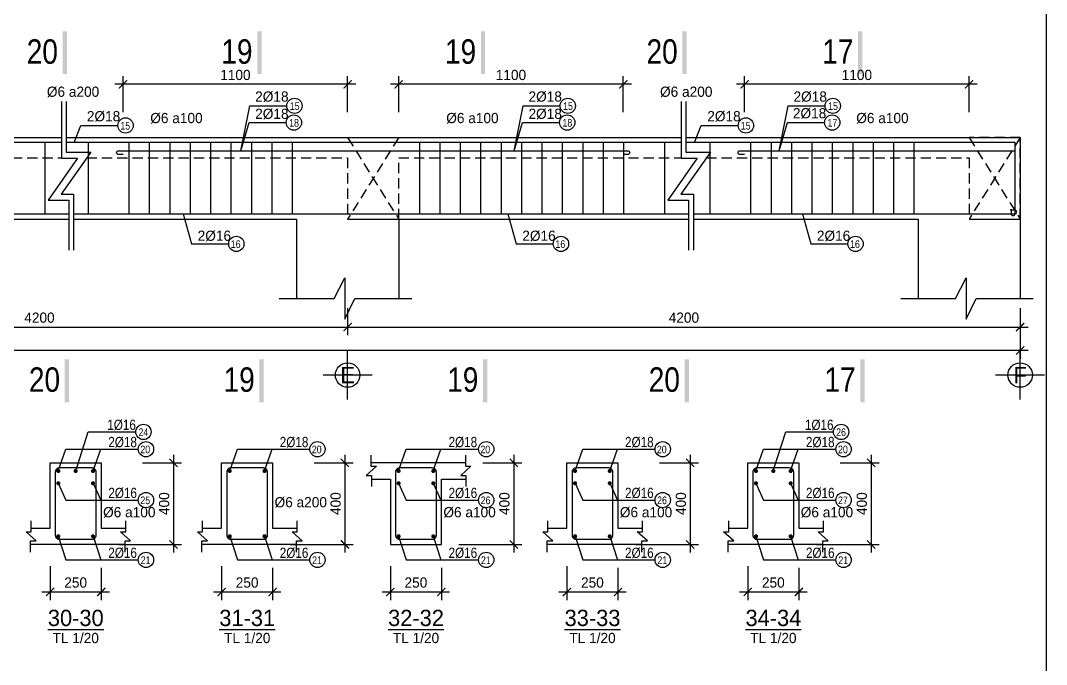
# Model space of a CAD drawing. Extents: x -317 to 4260, y -2056 to 757.
# Drawn here: x 4009.1 to 4260.4, y 491.5 to 649.3 of the extents above; entities that cross this region are included whole.
import ezdxf
from ezdxf.enums import TextEntityAlignment as Align

# ---------------------------------------------------------------- set-up
doc = ezdxf.new("R2010")
doc.units = 0
doc.header["$MEASUREMENT"] = 0
doc.linetypes.add('CENTER2', pattern=[1.125, 0.75, -0.125, 0.125, -0.125])
doc.linetypes.add('HIDDEN', pattern=[0.375, 0.25, -0.125])
doc.layers.get('0').update_dxf_attribs({"linetype": 'CONTINUOUS'})
doc.layers.get('DEFPOINTS').update_dxf_attribs({"linetype": 'CONTINUOUS'})
for name, color, linetype in [('cot', 8, 'CONTINUOUS'), ('DAI', 3, 'CONTINUOUS'), ('DIM', 1, 'CONTINUOUS'), ('DUT', 7, 'CENTER2'), ('MOTAAR', 1, 'CONTINUOUS'), ('TEXT', 7, 'CONTINUOUS'), ('THEP', 6, 'CONTINUOUS'), ('TU1', 9, 'CONTINUOUS'), ('TUONG', 7, 'CONTINUOUS')]:
    doc.layers.add(name, color=color, linetype=linetype)
doc.styles.add('DIM-NEW', font='VHELVCN.TTF')
doc.styles.add('style1', font='VGOUDYN.TTF')
doc.styles.add('T1', font='romans.shx')
doc.styles.add('T2', font='VTIMESN.TTF')
doc.dimstyles.new('TL20', dxfattribs={"dimtxt": 2.5, "dimasz": 2, "dimexe": 2, "dimexo": 2, "dimgap": 1, "dimtad": 1, "dimdec": 0, "dimlfac": 20, "dimzin": 0, "dimdsep": 46, "dimtxsty": 'T2', "dimblk": 'ARCHTICK', "dimcen": 2.5, "dimdle": 2, "dimclrd": 1, "dimclre": 1, "dimclrt": 2, "dimadec": 0, "dimazin": 0, "dimtfac": 1, "dimtdec": 0, "dimtix": 1, "dimtofl": 0, "dimtmove": 0, "dimatfit": 0, "dimldrblk": 'ARCHTICK', "dimfxl": 0, "dimtolj": 1, "dimtzin": 0, "dimlwd": -1, "dimlwe": -1, "dimarcsym": 0})

# ---------------------------------------------------------------- blocks, each defined once
blk = doc.blocks.new('_ARCHTICK')
at = {"color": 0, "linetype": 'ByBlock', "const_width": 0.15}
blk.add_lwpolyline([(-0.5, -0.5), (0.5, 0.5)], dxfattribs=at)
blk = doc.blocks.new('*D197')
at = {"layer": 'DEFPOINTS', "color": 0}
for p in [(3429.65, 578.13), (4253.92, 578.13), (3429.65, 568.43)]:
    blk.add_point(p, dxfattribs=at)
at = {"layer": 'TUONG', "color": 1}
for p, q in [((3429.65, 576.13), (3429.65, 566.43)), ((4253.92, 576.13), (4253.92, 566.43)), ((4255.92, 568.43), (3427.65, 568.43))]:
    blk.add_line(p, q, dxfattribs=at)
at = {"layer": 'TUONG', "color": 1, "xscale": 2, "yscale": 2, "zscale": 2, "rotation": 180}
blk.add_blockref('_ARCHTICK', (3429.65, 568.43), dxfattribs=at)
at = {"layer": 'TUONG', "color": 1, "xscale": 2, "yscale": 2, "zscale": 2}
blk.add_blockref('_ARCHTICK', (4253.92, 568.43), dxfattribs=at)
at = {"layer": 'TUONG', "color": 2, "insert": (3841.78, 570.71), "char_height": 2.5, "attachment_point": 5, "style": 'T2'}
blk.add_mtext('\\A1;20800', dxfattribs=at)
blk = doc.blocks.new('*D193')
at = {"layer": 'DEFPOINTS', "color": 0}
for p in [(3938.23, 580.81), (4089.2, 580.81), (4089.2, 574.21)]:
    blk.add_point(p, dxfattribs=at)
at = {"layer": 'TUONG', "color": 1}
for p, q in [((3938.23, 578.81), (3938.23, 572.21)), ((4089.2, 578.81), (4089.2, 572.21)), ((3936.23, 574.21), (4091.2, 574.21))]:
    blk.add_line(p, q, dxfattribs=at)
at = {"layer": 'TUONG', "color": 1, "xscale": 2, "yscale": 2, "zscale": 2, "rotation": 180}
blk.add_blockref('_ARCHTICK', (3938.23, 574.21), dxfattribs=at)
at = {"layer": 'TUONG', "color": 1, "xscale": 2, "yscale": 2, "zscale": 2}
blk.add_blockref('_ARCHTICK', (4089.2, 574.21), dxfattribs=at)
at = {"layer": 'TUONG', "color": 2, "insert": (4013.71, 576.49), "char_height": 2.5, "attachment_point": 5, "style": 'T2'}
blk.add_mtext('\\A1;4200', dxfattribs=at)
blk = doc.blocks.new('*D192')
at = {"layer": 'DEFPOINTS', "color": 0}
for p in [(4089.2, 580.81), (4253.92, 580.81), (4253.92, 574.21)]:
    blk.add_point(p, dxfattribs=at)
at = {"layer": 'TUONG', "color": 1}
for p, q in [((4089.2, 578.81), (4089.2, 572.21)), ((4253.92, 578.81), (4253.92, 572.21)), ((4087.2, 574.21), (4255.92, 574.21))]:
    blk.add_line(p, q, dxfattribs=at)
at = {"layer": 'TUONG', "color": 1, "xscale": 2, "yscale": 2, "zscale": 2, "rotation": 180}
blk.add_blockref('_ARCHTICK', (4089.2, 574.21), dxfattribs=at)
at = {"layer": 'TUONG', "color": 1, "xscale": 2, "yscale": 2, "zscale": 2}
blk.add_blockref('_ARCHTICK', (4253.92, 574.21), dxfattribs=at)
at = {"layer": 'TUONG', "color": 2, "insert": (4171.56, 576.49), "char_height": 2.5, "attachment_point": 5, "style": 'T2'}
blk.add_mtext('\\A1;4200', dxfattribs=at)
blk = doc.blocks.new('truc2')
at = {"layer": 'MOTAAR'}
for p, q in [((0, -15), (0, 0)), ((7.5, -7.5), (-7.5, -7.5))]:
    blk.add_line(p, q, dxfattribs=at)
blk.add_lwpolyline([(0, -3.5), (0, -1.84)], dxfattribs=at)
blk.add_circle((0, -7.5), 3.75, dxfattribs=at)
at = {"layer": 'TEXT', "style": 'T2'}
blk.add_attdef('1', text='', height=5, dxfattribs=at).set_placement((0, -7.5), align=Align.MIDDLE_CENTER)
blk = doc.blocks.new('*D182')
at = {"layer": 'DEFPOINTS', "color": 0}
for p in [(4034.2, 633.7), (4034.2, 624.89), (4089.2, 624.89)]:
    blk.add_point(p, dxfattribs=at)
at = {"layer": 'TUONG', "color": 1}
for p, q in [((4091.2, 633.7), (4032.2, 633.7)), ((4034.2, 626.89), (4034.2, 635.7)), ((4089.2, 626.89), (4089.2, 635.7))]:
    blk.add_line(p, q, dxfattribs=at)
at = {"layer": 'TUONG', "color": 1, "xscale": 2, "yscale": 2, "zscale": 2, "rotation": 180}
blk.add_blockref('_ARCHTICK', (4034.2, 633.7), dxfattribs=at)
at = {"layer": 'TUONG', "color": 1, "xscale": 2, "yscale": 2, "zscale": 2}
blk.add_blockref('_ARCHTICK', (4089.2, 633.7), dxfattribs=at)
at = {"layer": 'TUONG', "color": 2, "insert": (4061.7, 635.98), "char_height": 2.5, "attachment_point": 5, "style": 'T2'}
blk.add_mtext('\\A1;1100', dxfattribs=at)
blk = doc.blocks.new('*D181')
at = {"layer": 'DEFPOINTS', "color": 0}
for p in [(4101.7, 633.7), (4101.7, 624.89), (4156.7, 624.89)]:
    blk.add_point(p, dxfattribs=at)
at = {"layer": 'TUONG', "color": 1}
for p, q in [((4158.7, 633.7), (4099.7, 633.7)), ((4101.7, 626.89), (4101.7, 635.7)), ((4156.7, 626.89), (4156.7, 635.7))]:
    blk.add_line(p, q, dxfattribs=at)
at = {"layer": 'TUONG', "color": 1, "xscale": 2, "yscale": 2, "zscale": 2, "rotation": 180}
blk.add_blockref('_ARCHTICK', (4101.7, 633.7), dxfattribs=at)
at = {"layer": 'TUONG', "color": 1, "xscale": 2, "yscale": 2, "zscale": 2}
blk.add_blockref('_ARCHTICK', (4156.7, 633.7), dxfattribs=at)
at = {"layer": 'TUONG', "color": 2, "insert": (4129.2, 635.98), "char_height": 2.5, "attachment_point": 5, "style": 'T2'}
blk.add_mtext('\\A1;1100', dxfattribs=at)
blk = doc.blocks.new('*D180')
at = {"layer": 'DEFPOINTS', "color": 0}
for p in [(4186.42, 633.7), (4186.42, 624.89), (4241.42, 624.89)]:
    blk.add_point(p, dxfattribs=at)
at = {"layer": 'TUONG', "color": 1}
for p, q in [((4243.42, 633.7), (4184.42, 633.7)), ((4186.42, 626.89), (4186.42, 635.7)), ((4241.42, 626.89), (4241.42, 635.7))]:
    blk.add_line(p, q, dxfattribs=at)
at = {"layer": 'TUONG', "color": 1, "xscale": 2, "yscale": 2, "zscale": 2, "rotation": 180}
blk.add_blockref('_ARCHTICK', (4186.42, 633.7), dxfattribs=at)
at = {"layer": 'TUONG', "color": 1, "xscale": 2, "yscale": 2, "zscale": 2}
blk.add_blockref('_ARCHTICK', (4241.42, 633.7), dxfattribs=at)
at = {"layer": 'TUONG', "color": 2, "insert": (4213.92, 635.98), "char_height": 2.5, "attachment_point": 5, "style": 'T2'}
blk.add_mtext('\\A1;1100', dxfattribs=at)
blk = doc.blocks.new('*D235')
at = {"layer": 'cot', "color": 1}
for p, q in [((4088.54, 542.91), (4088.54, 518.91)), ((4080.98, 540.91), (4090.54, 540.91)), ((4075.12, 520.91), (4090.54, 520.91))]:
    blk.add_line(p, q, dxfattribs=at)
at = {"layer": 'DEFPOINTS', "color": 0}
for p in [(4078.98, 540.91), (4073.12, 520.91), (4088.54, 520.91)]:
    blk.add_point(p, dxfattribs=at)
at = {"layer": 'cot', "color": 1, "xscale": 2, "yscale": 2, "zscale": 2}
for p, rotation in [((4088.54, 540.91), 90), ((4088.54, 520.91), 270)]:
    blk.add_blockref('_ARCHTICK', p, dxfattribs=dict(at, rotation=rotation))
at = {"layer": 'cot', "color": 2, "lineweight": -2, "insert": (4086.26, 530.91), "char_height": 2.5, "attachment_point": 5, "rotation": 90, "style": 'T2'}
blk.add_mtext('\\A1;400', dxfattribs=at)
blk = doc.blocks.new('*D234')
at = {"layer": 'cot', "color": 1}
for p, q in [((4058.33, 515.59), (4058.33, 507.26)), ((4070.83, 515.14), (4070.83, 507.26)), ((4056.33, 509.26), (4072.83, 509.26))]:
    blk.add_line(p, q, dxfattribs=at)
at = {"layer": 'DEFPOINTS', "color": 0}
for p in [(4058.33, 517.59), (4070.83, 517.14), (4070.83, 509.26)]:
    blk.add_point(p, dxfattribs=at)
at = {"layer": 'cot', "color": 1, "xscale": 2, "yscale": 2, "zscale": 2, "rotation": 180}
blk.add_blockref('_ARCHTICK', (4058.33, 509.26), dxfattribs=at)
at = {"layer": 'cot', "color": 1, "xscale": 2, "yscale": 2, "zscale": 2}
blk.add_blockref('_ARCHTICK', (4070.83, 509.26), dxfattribs=at)
at = {"layer": 'cot', "color": 2, "lineweight": -2, "insert": (4064.58, 511.56), "char_height": 2.5, "attachment_point": 5, "style": 'T2'}
blk.add_mtext('\\A1;250', dxfattribs=at)
blk = doc.blocks.new('*D237')
at = {"layer": 'cot', "color": 1}
for p, q in [((4046.54, 542.91), (4046.54, 518.91)), ((4038.98, 540.91), (4048.54, 540.91)), ((4033.12, 520.91), (4048.54, 520.91))]:
    blk.add_line(p, q, dxfattribs=at)
at = {"layer": 'DEFPOINTS', "color": 0}
for p in [(4036.98, 540.91), (4031.12, 520.91), (4046.54, 520.91)]:
    blk.add_point(p, dxfattribs=at)
at = {"layer": 'cot', "color": 1, "xscale": 2, "yscale": 2, "zscale": 2}
for p, rotation in [((4046.54, 540.91), 90), ((4046.54, 520.91), 270)]:
    blk.add_blockref('_ARCHTICK', p, dxfattribs=dict(at, rotation=rotation))
at = {"layer": 'cot', "color": 2, "lineweight": -2, "insert": (4044.26, 530.91), "char_height": 2.5, "attachment_point": 5, "rotation": 90, "style": 'T2'}
blk.add_mtext('\\A1;400', dxfattribs=at)
blk = doc.blocks.new('*D236')
at = {"layer": 'cot', "color": 1}
for p, q in [((4016.33, 515.59), (4016.33, 507.26)), ((4028.83, 515.14), (4028.83, 507.26)), ((4014.33, 509.26), (4030.83, 509.26))]:
    blk.add_line(p, q, dxfattribs=at)
at = {"layer": 'DEFPOINTS', "color": 0}
for p in [(4016.33, 517.59), (4028.83, 517.14), (4028.83, 509.26)]:
    blk.add_point(p, dxfattribs=at)
at = {"layer": 'cot', "color": 1, "xscale": 2, "yscale": 2, "zscale": 2, "rotation": 180}
blk.add_blockref('_ARCHTICK', (4016.33, 509.26), dxfattribs=at)
at = {"layer": 'cot', "color": 1, "xscale": 2, "yscale": 2, "zscale": 2}
blk.add_blockref('_ARCHTICK', (4028.83, 509.26), dxfattribs=at)
at = {"layer": 'cot', "color": 2, "lineweight": -2, "insert": (4022.58, 511.56), "char_height": 2.5, "attachment_point": 5, "style": 'T2'}
blk.add_mtext('\\A1;250', dxfattribs=at)
blk = doc.blocks.new('*D259')
at = {"layer": 'cot', "color": 1}
for p, q in [((4129.88, 542.91), (4129.88, 518.91)), ((4122.32, 540.91), (4131.88, 540.91)), ((4116.47, 520.91), (4131.88, 520.91))]:
    blk.add_line(p, q, dxfattribs=at)
at = {"layer": 'DEFPOINTS', "color": 0}
for p in [(4120.32, 540.91), (4114.47, 520.91), (4129.88, 520.91)]:
    blk.add_point(p, dxfattribs=at)
at = {"layer": 'cot', "color": 1, "xscale": 2, "yscale": 2, "zscale": 2}
for p, rotation in [((4129.88, 540.91), 90), ((4129.88, 520.91), 270)]:
    blk.add_blockref('_ARCHTICK', p, dxfattribs=dict(at, rotation=rotation))
at = {"layer": 'cot', "color": 2, "lineweight": -2, "insert": (4127.6, 530.91), "char_height": 2.5, "attachment_point": 5, "rotation": 90, "style": 'T2'}
blk.add_mtext('\\A1;400', dxfattribs=at)
blk = doc.blocks.new('*D258')
at = {"layer": 'cot', "color": 1}
for p, q in [((4099.67, 515.59), (4099.67, 507.26)), ((4112.17, 515.14), (4112.17, 507.26)), ((4097.67, 509.26), (4114.17, 509.26))]:
    blk.add_line(p, q, dxfattribs=at)
at = {"layer": 'DEFPOINTS', "color": 0}
for p in [(4099.67, 517.59), (4112.17, 517.14), (4112.17, 509.26)]:
    blk.add_point(p, dxfattribs=at)
at = {"layer": 'cot', "color": 1, "xscale": 2, "yscale": 2, "zscale": 2, "rotation": 180}
blk.add_blockref('_ARCHTICK', (4099.67, 509.26), dxfattribs=at)
at = {"layer": 'cot', "color": 1, "xscale": 2, "yscale": 2, "zscale": 2}
blk.add_blockref('_ARCHTICK', (4112.17, 509.26), dxfattribs=at)
at = {"layer": 'cot', "color": 2, "lineweight": -2, "insert": (4105.92, 511.56), "char_height": 2.5, "attachment_point": 5, "style": 'T2'}
blk.add_mtext('\\A1;250', dxfattribs=at)
blk = doc.blocks.new('*D261')
at = {"layer": 'cot', "color": 1}
for p, q in [((4142.9, 515.59), (4142.9, 507.26)), ((4155.4, 515.14), (4155.4, 507.26)), ((4140.9, 509.26), (4157.4, 509.26))]:
    blk.add_line(p, q, dxfattribs=at)
at = {"layer": 'DEFPOINTS', "color": 0}
for p in [(4142.9, 517.59), (4155.4, 517.14), (4155.4, 509.26)]:
    blk.add_point(p, dxfattribs=at)
at = {"layer": 'cot', "color": 1, "xscale": 2, "yscale": 2, "zscale": 2, "rotation": 180}
blk.add_blockref('_ARCHTICK', (4142.9, 509.26), dxfattribs=at)
at = {"layer": 'cot', "color": 1, "xscale": 2, "yscale": 2, "zscale": 2}
blk.add_blockref('_ARCHTICK', (4155.4, 509.26), dxfattribs=at)
at = {"layer": 'cot', "color": 2, "lineweight": -2, "insert": (4149.15, 511.56), "char_height": 2.5, "attachment_point": 5, "style": 'T2'}
blk.add_mtext('\\A1;250', dxfattribs=at)
blk = doc.blocks.new('*D260')
at = {"layer": 'cot', "color": 1}
for p, q in [((4173.11, 542.91), (4173.11, 518.91)), ((4165.55, 540.91), (4175.11, 540.91)), ((4159.69, 520.91), (4175.11, 520.91))]:
    blk.add_line(p, q, dxfattribs=at)
at = {"layer": 'DEFPOINTS', "color": 0}
for p in [(4163.55, 540.91), (4157.69, 520.91), (4173.11, 520.91)]:
    blk.add_point(p, dxfattribs=at)
at = {"layer": 'cot', "color": 1, "xscale": 2, "yscale": 2, "zscale": 2}
for p, rotation in [((4173.11, 540.91), 90), ((4173.11, 520.91), 270)]:
    blk.add_blockref('_ARCHTICK', p, dxfattribs=dict(at, rotation=rotation))
at = {"layer": 'cot', "color": 2, "lineweight": -2, "insert": (4170.83, 530.91), "char_height": 2.5, "attachment_point": 5, "rotation": 90, "style": 'T2'}
blk.add_mtext('\\A1;400', dxfattribs=at)
blk = doc.blocks.new('*D263')
at = {"layer": 'cot', "color": 1}
for p, q in [((4187.21, 515.59), (4187.21, 507.26)), ((4199.71, 515.14), (4199.71, 507.26)), ((4185.21, 509.26), (4201.71, 509.26))]:
    blk.add_line(p, q, dxfattribs=at)
at = {"layer": 'DEFPOINTS', "color": 0}
for p in [(4187.21, 517.59), (4199.71, 517.14), (4199.71, 509.26)]:
    blk.add_point(p, dxfattribs=at)
at = {"layer": 'cot', "color": 1, "xscale": 2, "yscale": 2, "zscale": 2, "rotation": 180}
blk.add_blockref('_ARCHTICK', (4187.21, 509.26), dxfattribs=at)
at = {"layer": 'cot', "color": 1, "xscale": 2, "yscale": 2, "zscale": 2}
blk.add_blockref('_ARCHTICK', (4199.71, 509.26), dxfattribs=at)
at = {"layer": 'cot', "color": 2, "lineweight": -2, "insert": (4193.46, 511.56), "char_height": 2.5, "attachment_point": 5, "style": 'T2'}
blk.add_mtext('\\A1;250', dxfattribs=at)
blk = doc.blocks.new('*D262')
at = {"layer": 'cot', "color": 1}
for p, q in [((4217.42, 542.91), (4217.42, 518.91)), ((4209.85, 540.91), (4219.42, 540.91)), ((4204, 520.91), (4219.42, 520.91))]:
    blk.add_line(p, q, dxfattribs=at)
at = {"layer": 'DEFPOINTS', "color": 0}
for p in [(4207.85, 540.91), (4202, 520.91), (4217.42, 520.91)]:
    blk.add_point(p, dxfattribs=at)
at = {"layer": 'cot', "color": 1, "xscale": 2, "yscale": 2, "zscale": 2}
for p, rotation in [((4217.42, 540.91), 90), ((4217.42, 520.91), 270)]:
    blk.add_blockref('_ARCHTICK', p, dxfattribs=dict(at, rotation=rotation))
at = {"layer": 'cot', "color": 2, "lineweight": -2, "insert": (4215.14, 530.91), "char_height": 2.5, "attachment_point": 5, "rotation": 90, "style": 'T2'}
blk.add_mtext('\\A1;400', dxfattribs=at)

msp = doc.modelspace()

# ---------------------------------------------------------------- linework, layer by layer
at = {"layer": 'cot', "lineweight": -2, "ltscale": 10}
for points in [[(4022.582, 538.915), (4025.654, 548.483), (4037.306, 548.483)], [(4193.458, 538.915), (4196.531, 548.483), (4208.182, 548.483)], [(4018.332, 538.915), (4020.21, 544.263), (4037.924, 544.263)], [(4026.832, 538.915), (4028.71, 544.263)], [(4060.331, 538.915), (4062.209, 544.263), (4079.923, 544.263)], [(4068.831, 538.915), (4070.709, 544.263)], [(4101.675, 538.915), (4103.553, 544.263), (4121.267, 544.263)], [(4110.175, 538.915), (4112.053, 544.263)], [(4144.9, 538.915), (4146.779, 544.263), (4164.493, 544.263)], [(4153.4, 538.915), (4155.279, 544.263)], [(4189.208, 538.915), (4191.086, 544.263), (4208.801, 544.263)], [(4197.708, 538.915), (4199.586, 544.263)], [(4018.332, 535.915), (4020.21, 531.789), (4037.924, 531.789)], [(4026.832, 535.915), (4028.71, 531.789)], [(4101.675, 535.915), (4103.553, 531.789), (4121.267, 531.789)], [(4110.175, 535.915), (4112.053, 531.789)], [(4144.9, 535.915), (4146.779, 531.789), (4164.493, 531.789)], [(4153.4, 535.915), (4155.279, 531.789)], [(4189.208, 535.915), (4191.086, 531.789), (4208.801, 531.789)], [(4197.708, 535.915), (4199.586, 531.789)], [(4018.332, 522.915), (4020.21, 517.12), (4037.924, 517.12)], [(4026.832, 522.915), (4028.71, 517.12)], [(4060.331, 522.915), (4062.209, 517.12), (4079.923, 517.12)], [(4068.831, 522.915), (4070.709, 517.12)], [(4101.675, 522.915), (4103.553, 517.12), (4121.267, 517.12)], [(4110.175, 522.915), (4112.053, 517.12)], [(4144.9, 522.915), (4146.779, 517.12), (4164.493, 517.12)], [(4153.4, 522.915), (4155.279, 517.12)], [(4189.208, 522.915), (4191.086, 517.12), (4208.801, 517.12)], [(4197.708, 522.915), (4199.586, 517.12)]]:
    msp.add_lwpolyline(points, dxfattribs=at)
at = {"layer": 'DAI'}
for p, q in [((4015.132, 601.919), (4015.132, 619.419)), ((4025.689, 601.919), (4025.689, 619.419)), ((4035.689, 601.919), (4035.689, 619.419)), ((4040.689, 601.919), (4040.689, 619.419)), ((4045.689, 601.919), (4045.689, 619.419)), ((4050.689, 601.919), (4050.689, 619.419)), ((4055.689, 601.919), (4055.689, 619.419)), ((4060.689, 601.919), (4060.689, 619.419)), ((4065.689, 601.919), (4065.689, 619.419)), ((4070.689, 601.919), (4070.689, 619.419)), ((4075.689, 601.919), (4075.689, 619.419)), ((4106.851, 601.919), (4106.851, 619.419)), ((4111.851, 601.919), (4111.851, 619.419)), ((4116.851, 601.919), (4116.851, 619.419)), ((4121.851, 601.919), (4121.851, 619.419)), ((4126.851, 601.919), (4126.851, 619.419)), ((4131.851, 601.919), (4131.851, 619.419)), ((4136.851, 601.919), (4136.851, 619.419)), ((4141.851, 601.919), (4141.851, 619.419)), ((4146.851, 601.919), (4146.851, 619.419)), ((4151.851, 601.919), (4151.851, 619.419)), ((4156.851, 601.919), (4156.851, 619.419)), ((4166.851, 601.919), (4166.851, 619.419)), ((4177.983, 601.919), (4177.983, 619.419)), ((4187.983, 601.919), (4187.983, 619.419)), ((4192.983, 601.919), (4192.983, 619.419)), ((4197.983, 601.919), (4197.983, 619.419)), ((4202.983, 601.919), (4202.983, 619.419)), ((4207.983, 601.919), (4207.983, 619.419)), ((4212.983, 601.919), (4212.983, 619.419)), ((4217.983, 601.919), (4217.983, 619.419)), ((4222.983, 601.919), (4222.983, 619.419)), ((4227.983, 601.919), (4227.983, 619.419))]:
    msp.add_line(p, q, dxfattribs=at)
for points in [[(4027.582, 538.665, 0.4142136), (4026.582, 539.665), (4018.582, 539.665, 0.4142136), (4017.582, 538.665), (4017.582, 523.165, 0.4142136), (4018.582, 522.165), (4026.582, 522.165, 0.4142136), (4027.582, 523.165)], [(4069.581, 538.665, 0.4142136), (4068.581, 539.665), (4060.581, 539.665, 0.4142136), (4059.581, 538.665), (4059.581, 523.165, 0.4142136), (4060.581, 522.165), (4068.581, 522.165, 0.4142136), (4069.581, 523.165)], [(4110.925, 538.665, 0.4142136), (4109.925, 539.665), (4101.925, 539.665, 0.4142136), (4100.925, 538.665), (4100.925, 523.165, 0.4142136), (4101.925, 522.165), (4109.925, 522.165, 0.4142136), (4110.925, 523.165)], [(4154.15, 538.665, 0.4142136), (4153.15, 539.665), (4145.15, 539.665, 0.4142136), (4144.15, 538.665), (4144.15, 523.165, 0.4142136), (4145.15, 522.165), (4153.15, 522.165, 0.4142136), (4154.15, 523.165)], [(4198.458, 538.665, 0.4142136), (4197.458, 539.665), (4189.458, 539.665, 0.4142136), (4188.458, 538.665), (4188.458, 523.165, 0.4142136), (4189.458, 522.165), (4197.458, 522.165, 0.4142136), (4198.458, 523.165)]]:
    msp.add_lwpolyline(points, format="xyb", close=True, dxfattribs=at)
at = {"layer": 'DUT', "linetype": 'HIDDEN', "ltscale": 10}
for p, q in [((4101.7, 620.669), (4089.2, 600.669)), ((4089.2, 620.669), (4101.7, 600.669)), ((4253.919, 620.669), (4241.419, 600.669)), ((4241.419, 620.669), (4253.919, 600.669))]:
    msp.add_line(p, q, dxfattribs=at)
for points in [[(4177.058, 615.669), (4241.419, 615.669), (4241.419, 600.669), (4253.919, 600.669), (4253.919, 620.669), (4241.419, 620.669)], [(3925.728, 600.669), (3925.728, 600.669), (3950.728, 600.669), (3950.728, 615.669), (4019.098, 615.669)], [(4025.273, 615.669), (4089.2, 615.669), (4089.2, 600.669), (4101.7, 600.669), (4101.7, 615.669), (4170.884, 615.669)]]:
    msp.add_lwpolyline(points, dxfattribs=at)
at = {"layer": 'TEXT', "ltscale": 10}
msp.add_lwpolyline([(3420.367, 162.589), (4260.367, 162.589), (4260.367, 756.589), (3420.367, 756.589)], close=True, dxfattribs=at)
for points in [[(4019.375, 636.191), (4020.425, 636.191), (4019.375, 646.691), (4020.425, 646.691)], [(4067.052, 636.191), (4068.102, 636.191), (4067.052, 646.691), (4068.102, 646.691)], [(4121.826, 636.191), (4122.876, 636.191), (4121.826, 646.691), (4122.876, 646.691)], [(4171.186, 636.191), (4172.236, 636.191), (4171.186, 646.691), (4172.236, 646.691)], [(4214.235, 636.191), (4215.285, 636.191), (4214.235, 646.691), (4215.285, 646.691)], [(4019.915, 555.78), (4020.965, 555.78), (4019.915, 566.28), (4020.965, 566.28)], [(4067.591, 555.78), (4068.641, 555.78), (4067.591, 566.28), (4068.641, 566.28)], [(4122.366, 555.78), (4123.416, 555.78), (4122.366, 566.28), (4123.416, 566.28)], [(4171.726, 555.78), (4172.776, 555.78), (4171.726, 566.28), (4172.776, 566.28)], [(4214.775, 555.78), (4215.825, 555.78), (4214.775, 566.28), (4215.825, 566.28)]]:
    msp.add_trace(points, dxfattribs=at)
at = {"layer": 'THEP', "ltscale": 10}
for points in [[(4019.098, 619.419), (3657.242, 619.419)], [(4170.884, 619.419), (4020.244, 619.419)], [(4252.669, 619.419), (4172.03, 619.419)], [(3659.083, 601.919), (4020.939, 601.919)], [(4022.086, 601.919), (4172.725, 601.919)], [(4173.872, 601.919), (4251.482, 601.919)]]:
    msp.add_lwpolyline(points, dxfattribs=at)
for points in [[(4251.731, 603.068), (4251.731, 601.941, 1), (4252.669, 601.941), (4252.669, 619.459)], [(4034.2, 616.482), (4033.072, 616.482, -1), (4033.072, 617.419), (4034.2, 617.419), (4100.45, 617.419), (4156.7, 617.419), (4157.827, 617.419, -1), (4157.827, 616.482), (4156.7, 616.482)], [(4186.419, 616.482), (4185.291, 616.482, -1), (4185.291, 617.419), (4186.419, 617.419), (4252.669, 617.419)], [(4251.482, 601.919), (4252.609, 601.919, 1), (4252.609, 602.857), (4251.482, 602.857)]]:
    msp.add_lwpolyline(points, format="xyb", dxfattribs=at)
at = {"layer": 'THEP', "const_width": 0.5}
for points in [[(4018.082, 538.915, 1), (4018.582, 538.915, 1)], [(4022.832, 538.915, -1), (4022.332, 538.915, -1)], [(4027.082, 538.915, -1), (4026.582, 538.915, -1)], [(4060.081, 538.915, 1), (4060.581, 538.915, 1)], [(4069.081, 538.915, -1), (4068.581, 538.915, -1)], [(4101.425, 538.915, 1), (4101.925, 538.915, 1)], [(4110.425, 538.915, -1), (4109.925, 538.915, -1)], [(4144.65, 538.915, 1), (4145.15, 538.915, 1)], [(4153.65, 538.915, -1), (4153.15, 538.915, -1)], [(4188.958, 538.915, 1), (4189.458, 538.915, 1)], [(4193.708, 538.915, -1), (4193.208, 538.915, -1)], [(4197.958, 538.915, -1), (4197.458, 538.915, -1)], [(4018.082, 535.915, 1), (4018.582, 535.915, 1)], [(4027.082, 535.915, -1), (4026.582, 535.915, -1)], [(4101.425, 535.915, 1), (4101.925, 535.915, 1)], [(4110.425, 535.915, -1), (4109.925, 535.915, -1)], [(4144.65, 535.915, 1), (4145.15, 535.915, 1)], [(4153.65, 535.915, -1), (4153.15, 535.915, -1)], [(4188.958, 535.915, 1), (4189.458, 535.915, 1)], [(4197.958, 535.915, -1), (4197.458, 535.915, -1)], [(4018.082, 522.915, -1), (4018.582, 522.915, -1)], [(4027.082, 522.915, 1), (4026.582, 522.915, 1)], [(4060.081, 522.915, -1), (4060.581, 522.915, -1)], [(4069.081, 522.915, 1), (4068.581, 522.915, 1)], [(4101.425, 522.915, -1), (4101.925, 522.915, -1)], [(4110.425, 522.915, 1), (4109.925, 522.915, 1)], [(4144.65, 522.915, -1), (4145.15, 522.915, -1)], [(4153.65, 522.915, 1), (4153.15, 522.915, 1)], [(4188.958, 522.915, -1), (4189.458, 522.915, -1)], [(4197.958, 522.915, 1), (4197.458, 522.915, 1)]]:
    msp.add_lwpolyline(points, format="xyb", close=True, dxfattribs=at)
at = {"layer": 'TU1', "lineweight": -2, "ltscale": 10}
for points in [[(4063.053, 617.419), (4065.225, 628.426), (4074.3, 628.426)], [(4130, 617.419), (4132.171, 628.426), (4141.247, 628.426)], [(4194.911, 617.419), (4197.083, 628.426), (4206.158, 628.426)], [(4022.225, 619.419), (4023.841, 623.609), (4032.916, 623.609)], [(4063.053, 617.419), (4065.07, 624.336), (4074.145, 624.336)], [(4130, 617.419), (4132.016, 624.336), (4141.092, 624.336)], [(4174.187, 619.419), (4175.803, 623.609), (4184.879, 623.609)], [(4194.911, 617.419), (4196.928, 624.336), (4206.003, 624.336)], [(4048.944, 601.919), (4050.98, 594.593), (4060.056, 594.593)], [(4128.461, 601.919), (4130.498, 594.593), (4139.573, 594.593)], [(4200.615, 601.919), (4202.652, 594.593), (4211.727, 594.593)]]:
    msp.add_lwpolyline(points, dxfattribs=at)
at = {"layer": 'TU1'}
for points in [[(4094.866, 542.789), (4094.866, 540.071), (4096.227, 540.071), (4093.76, 537.816), (4095.022, 537.816), (4095.022, 535.103)], [(4118.029, 542.789), (4118.029, 540.071), (4119.389, 540.071), (4116.923, 537.816), (4118.185, 537.816), (4118.185, 535.103)], [(4011.523, 519.04), (4011.523, 521.758), (4012.884, 521.758), (4010.417, 524.013), (4011.679, 524.013), (4011.679, 526.727)], [(4034.686, 519.04), (4034.686, 521.758), (4036.046, 521.758), (4033.58, 524.013), (4034.842, 524.013), (4034.842, 526.727)], [(4053.522, 519.04), (4053.522, 521.758), (4054.882, 521.758), (4052.416, 524.013), (4053.678, 524.013), (4053.678, 526.727)], [(4076.685, 519.04), (4076.685, 521.758), (4078.045, 521.758), (4075.578, 524.013), (4076.841, 524.013), (4076.841, 526.727)], [(4138.092, 519.04), (4138.092, 521.758), (4139.452, 521.758), (4136.986, 524.013), (4138.248, 524.013), (4138.248, 526.727)], [(4161.255, 519.04), (4161.255, 521.758), (4162.615, 521.758), (4160.148, 524.013), (4161.41, 524.013), (4161.41, 526.727)], [(4182.4, 519.04), (4182.4, 521.758), (4183.76, 521.758), (4181.293, 524.013), (4182.556, 524.013), (4182.556, 526.727)], [(4205.562, 519.04), (4205.562, 521.758), (4206.923, 521.758), (4204.456, 524.013), (4205.718, 524.013), (4205.718, 526.727)]]:
    msp.add_lwpolyline(points, dxfattribs=at)
at = {"layer": 'TU1', "ltscale": 10}
for centre in [(4076.175, 628.426), (4143.122, 628.426), (4208.033, 628.426), (4076.02, 624.336), (4142.967, 624.336), (4207.878, 624.336), (4034.791, 623.609), (4186.754, 623.609), (4061.931, 594.593), (4141.448, 594.593), (4213.602, 594.593), (4039.181, 548.483), (4210.057, 548.483), (4039.799, 544.263), (4081.798, 544.263), (4123.142, 544.263), (4166.368, 544.263), (4210.676, 544.263), (4039.799, 531.789), (4123.142, 531.789), (4166.368, 531.789), (4210.676, 531.789), (4039.799, 517.12), (4081.798, 517.12), (4123.142, 517.12), (4166.368, 517.12), (4210.676, 517.12)]:
    msp.add_circle(centre, 1.875, dxfattribs=at)
at = {"layer": 'TUONG'}
for p, q in [((3657.242, 620.669), (4019.098, 620.669)), ((4020.244, 620.669), (4170.884, 620.669)), ((4172.03, 620.669), (4253.919, 620.669)), ((4253.919, 620.669), (4253.919, 581.221)), ((3925.728, 600.669), (4020.939, 600.669)), ((4022.086, 600.669), (4076.7, 600.669)), ((4076.7, 600.669), (4076.7, 581.221)), ((4089.2, 600.669), (4172.725, 600.669)), ((4101.7, 600.669), (4101.7, 581.221)), ((4173.872, 600.669), (4228.919, 600.669)), ((4228.919, 600.669), (4228.919, 581.221)), ((4241.419, 600.669), (4253.919, 600.669))]:
    msp.add_line(p, q, dxfattribs=at)
for points in [[(4019.098, 629.451), (4019.098, 615.597), (4023.013, 615.597), (4015.806, 605.262), (4020.939, 605.262), (4020.939, 593.008)], [(4020.244, 629.451), (4020.244, 617.097), (4026.268, 617.097), (4019.061, 606.762), (4022.086, 606.762), (4022.086, 593.008)], [(4170.884, 629.451), (4170.884, 615.597), (4174.799, 615.597), (4167.592, 605.262), (4172.725, 605.262), (4172.725, 593.008)], [(4172.03, 629.451), (4172.03, 617.097), (4178.054, 617.097), (4170.847, 606.762), (4173.872, 606.762), (4173.872, 593.008)], [(4072.438, 581.221), (4085.857, 581.221), (4088.512, 586.304), (4088.512, 576.138), (4090.946, 581.221), (4104.909, 581.221)], [(4224.657, 581.221), (4238.075, 581.221), (4240.731, 586.304), (4240.731, 576.138), (4243.165, 581.221), (4257.127, 581.221)], [(4011.718, 524.915), (4016.332, 524.915), (4016.332, 540.915), (4028.832, 540.915), (4028.832, 524.915), (4034.881, 524.915)], [(4053.717, 524.915), (4058.331, 524.915), (4058.331, 540.915), (4070.831, 540.915), (4070.831, 524.915), (4076.88, 524.915)], [(4118.029, 540.915), (4094.866, 540.915)], [(4138.287, 524.915), (4142.9, 524.915), (4142.9, 540.915), (4155.4, 540.915), (4155.4, 524.915), (4161.449, 524.915)], [(4182.595, 524.915), (4187.208, 524.915), (4187.208, 540.915), (4199.708, 540.915), (4199.708, 524.915), (4205.757, 524.915)], [(4095.061, 536.915), (4099.675, 536.915), (4099.675, 520.915), (4112.175, 520.915), (4112.175, 536.915), (4118.224, 536.915)], [(4034.686, 520.915), (4011.523, 520.915)], [(4076.685, 520.915), (4053.522, 520.915)], [(4161.255, 520.915), (4138.092, 520.915)], [(4205.562, 520.915), (4182.4, 520.915)]]:
    msp.add_lwpolyline(points, dxfattribs=at)

# ---------------------------------------------------------------- block references
at = {"layer": 'DIM', "ltscale": 10, "xscale": 0.8000000000000002, "yscale": 0.8000000000000002, "zscale": 0.8000000000000002}
for p, values in [((4089.2, 568.429), {'1': 'E'}), ((4253.919, 568.429), {'1': 'F'})]:
    msp.add_blockref('truc2', p, dxfattribs=at).add_auto_attribs(values)

# ---------------------------------------------------------------- texts
at = {"layer": 'TEXT', "ltscale": 10}
for s, height, style, p in [('20', 6, 'DIM-NEW', (4010.586, 638.733)), ('19', 6, 'DIM-NEW', (4058.262, 638.733)), ('19', 6, 'DIM-NEW', (4113.037, 638.733)), ('20', 6, 'DIM-NEW', (4162.396, 638.733)), ('17', 6, 'DIM-NEW', (4205.445, 638.733)), ('%%2546 a200', 2.5, 'style1', (4015.53, 630.639)), ('2%%25418', 2.5, 'style1', (4066.551, 629.458)), ('2%%25418', 2.5, 'style1', (4133.497, 629.458)), ('%%2546 a200', 2.5, 'style1', (4165.717, 630.639)), ('2%%25418', 2.5, 'style1', (4198.409, 629.458)), ('15', 1.875, 'DIM-NEW', (4075.031, 627.42)), ('15', 1.875, 'DIM-NEW', (4141.977, 627.42)), ('15', 1.875, 'DIM-NEW', (4206.889, 627.42)), ('2%%25418', 2.5, 'style1', (4025.327, 624.64)), ('%%2546 a100', 2.5, 'style1', (4040.853, 624.187)), ('2%%25418', 2.5, 'style1', (4066.551, 625.231)), ('%%2546 a100', 2.5, 'style1', (4113.35, 624.187)), ('2%%25418', 2.5, 'style1', (4133.497, 625.231)), ('2%%25418', 2.5, 'style1', (4177.289, 624.64)), ('2%%25418', 2.5, 'style1', (4198.254, 625.367)), ('%%2546 a100', 2.5, 'style1', (4213.776, 624.187)), ('15', 1.875, 'DIM-NEW', (4033.526, 622.602)), ('18', 1.875, 'DIM-NEW', (4074.876, 623.329)), ('18', 1.875, 'DIM-NEW', (4141.822, 623.329)), ('15', 1.875, 'DIM-NEW', (4185.488, 622.602)), ('17', 1.875, 'DIM-NEW', (4206.734, 623.329)), ('2%%25416', 2.5, 'style1', (4052.461, 595.336)), ('2%%25416', 2.5, 'style1', (4131.978, 595.336)), ('2%%25416', 2.5, 'style1', (4204.133, 595.336)), ('16', 1.875, 'DIM-NEW', (4060.584, 593.586)), ('16', 1.875, 'DIM-NEW', (4140.101, 593.586)), ('16', 1.875, 'DIM-NEW', (4212.255, 593.586)), ('20', 6, 'DIM-NEW', (4011.125, 558.321)), ('19', 6, 'DIM-NEW', (4058.802, 558.321)), ('19', 6, 'DIM-NEW', (4113.576, 558.321)), ('20', 6, 'DIM-NEW', (4162.936, 558.321)), ('17', 6, 'DIM-NEW', (4205.985, 558.321)), ('24', 1.875, 'DIM-NEW', (4037.975, 547.476)), ('26', 1.875, 'DIM-NEW', (4208.851, 547.476)), ('20', 1.875, 'DIM-NEW', (4038.433, 543.256)), ('20', 1.875, 'DIM-NEW', (4080.432, 543.256)), ('20', 1.875, 'DIM-NEW', (4121.714, 543.256)), ('20', 1.875, 'DIM-NEW', (4164.94, 543.256)), ('20', 1.875, 'DIM-NEW', (4209.31, 543.256)), ('25', 1.875, 'DIM-NEW', (4038.433, 530.783)), ('%%2546 a200', 2.5, 'style1', (4071.302, 530.014)), ('26', 1.875, 'DIM-NEW', (4121.776, 530.783)), ('26', 1.875, 'DIM-NEW', (4165.002, 530.783)), ('27', 1.875, 'DIM-NEW', (4209.31, 530.783)), ('%%2546 a100', 2.5, 'style1', (4029.303, 527.567)), ('%%2546 a100', 2.5, 'style1', (4112.646, 527.567)), ('%%2546 a100', 2.5, 'style1', (4155.872, 527.567)), ('%%2546 a100', 2.5, 'style1', (4200.18, 527.567)), ('21', 1.875, 'DIM-NEW', (4038.508, 516.114)), ('21', 1.875, 'DIM-NEW', (4080.507, 516.114)), ('21', 1.875, 'DIM-NEW', (4121.851, 516.114)), ('21', 1.875, 'DIM-NEW', (4165.076, 516.114)), ('21', 1.875, 'DIM-NEW', (4209.384, 516.114))]:
    msp.add_text(s, height=height, dxfattribs=dict(at, style=style)).set_placement(p)
at = {"layer": 'TEXT', "style": 'DIM-NEW'}
for s, p in [('1%%25416', (4030.322, 548.983)), ('1%%25416', (4201.199, 548.983)), ('2%%25418', (4030.573, 544.763)), ('2%%25418', (4072.571, 544.763)), ('2%%25418', (4113.916, 544.763)), ('2%%25418', (4157.141, 544.763)), ('2%%25418', (4201.449, 544.763)), ('2%%25416', (4030.573, 532.289)), ('2%%25416', (4113.916, 532.289)), ('2%%25416', (4157.141, 532.289)), ('2%%25416', (4201.449, 532.289)), ('2%%25416', (4030.573, 517.62)), ('2%%25416', (4072.571, 517.62)), ('2%%25416', (4113.916, 517.62)), ('2%%25416', (4157.141, 517.62)), ('2%%25416', (4201.449, 517.62))]:
    e = msp.add_text(s, height=2.5, dxfattribs=at)
    e.set_placement(p)
    e.dxf.unprotected_set("ltscale", 0)
at = {"layer": 'TEXT', "char_height": 4, "width": 20.53333, "attachment_point": 5, "line_spacing_factor": 0.85, "style": 'T1'}
for s, insert in [('{\\fVNI-Aptima|b0|i0|c0|p2;\\L30-30\\P\\H0.625x;\\lTL 1/20}', (4022.604, 500.796)), ('{\\fVNI-Aptima|b0|i0|c0|p2;\\L31-31\\P\\H0.625x;\\lTL 1/20}', (4064.603, 500.796)), ('{\\fVNI-Aptima|b0|i0|c0|p2;\\L32-32\\P\\H0.625x;\\lTL 1/20}', (4105.947, 500.796)), ('{\\fVNI-Aptima|b0|i0|c0|p2;\\L33-33\\P\\H0.625x;\\lTL 1/20}', (4149.173, 500.796)), ('{\\fVNI-Aptima|b0|i0|c0|p2;\\L34-34\\P\\H0.625x;\\lTL 1/20}', (4193.48, 500.796))]:
    msp.add_mtext(s, dxfattribs=dict(at, insert=insert))

# ---------------------------------------------------------------- dimensions: what is measured, and where the dimension line sits
at = {"layer": 'cot', "lineweight": -2, "ltscale": 10}
for base, p1, p2, picture, middle in [((4046.541, 520.915), (4036.978, 540.915), (4031.123, 520.915), '*D237', (4044.262, 530.915)), ((4088.54, 520.915), (4078.976, 540.915), (4073.122, 520.915), '*D235', (4086.26, 530.915)), ((4129.884, 520.915), (4120.321, 540.915), (4114.466, 520.915), '*D259', (4127.605, 530.915)), ((4173.11, 520.915), (4163.546, 540.915), (4157.692, 520.915), '*D260', (4170.83, 530.915)), ((4217.418, 520.915), (4207.854, 540.915), (4202, 520.915), '*D262', (4215.138, 530.915))]:
    dim = msp.add_linear_dim(base=base, p1=p1, p2=p2, angle=90, dimstyle='TL20', dxfattribs=at)
    dim.commit()
    dim.dimension.update_dxf_attribs({"geometry": picture, "text_midpoint": middle})
for base, p1, p2, picture, middle in [((4028.832, 509.26), (4016.332, 517.59), (4028.832, 517.144), '*D236', (4022.582, 511.56)), ((4070.831, 509.26), (4058.331, 517.59), (4070.831, 517.144), '*D234', (4064.581, 511.56)), ((4112.175, 509.26), (4099.675, 517.59), (4112.175, 517.144), '*D258', (4105.925, 511.56)), ((4155.4, 509.26), (4142.9, 517.59), (4155.4, 517.144), '*D261', (4149.15, 511.56)), ((4199.708, 509.26), (4187.208, 517.59), (4199.708, 517.144), '*D263', (4193.458, 511.56))]:
    dim = msp.add_linear_dim(base=base, p1=p1, p2=p2, dimstyle='TL20', dxfattribs=at)
    dim.commit()
    dim.dimension.update_dxf_attribs({"geometry": picture, "text_midpoint": middle})
at = {"layer": 'TUONG'}
for base, p1, p2, picture, middle in [((4034.2, 633.698), (4089.2, 624.889), (4034.2, 624.889), '*D182', (4061.7, 635.978)), ((4101.7, 633.698), (4156.7, 624.889), (4101.7, 624.889), '*D181', (4129.2, 635.978)), ((4186.419, 633.698), (4241.419, 624.889), (4186.419, 624.889), '*D180', (4213.919, 635.978))]:
    dim = msp.add_linear_dim(base=base, p1=p1, p2=p2, angle=180, dimstyle='TL20', dxfattribs=at)
    dim.commit()
    dim.dimension.update_dxf_attribs({"geometry": picture, "text_midpoint": middle})
for base, p1, p2, picture, middle in [((4089.2, 574.206), (3938.228, 580.814), (4089.2, 580.814), '*D193', (4013.714, 576.486)), ((4253.919, 574.206), (4089.2, 580.814), (4253.919, 580.814), '*D192', (4171.559, 576.486))]:
    dim = msp.add_linear_dim(base=base, p1=p1, p2=p2, text='4200', dimstyle='TL20', override={"dimtmove": 1}, dxfattribs=at)
    dim.commit()
    dim.dimension.update_dxf_attribs({"geometry": picture, "text_midpoint": middle})
dim = msp.add_linear_dim(base=(3429.647, 568.429), p1=(4253.919, 578.127), p2=(3429.647, 578.127), text='20800', dimstyle='TL20', dxfattribs=at)
dim.commit()
dim.dimension.update_dxf_attribs({"geometry": '*D197', "text_midpoint": (3841.783, 570.709)})

doc.saveas('drawing.dxf')
